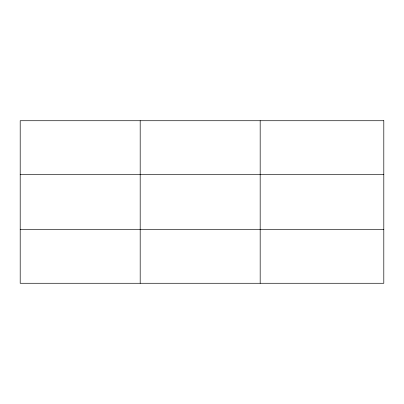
<?xml version="1.0" encoding="UTF-8"?>
<svg xmlns="http://www.w3.org/2000/svg" width="404" height="404" viewBox="0 0 404 404"><rect width="100%" height="100%" fill="white"/><g stroke="black" fill="none" stroke-linecap="round" stroke-linejoin="round"><path stroke-width="0.61" d="M140.188 283.275L140.188 120.725M260.176 283.275L260.176 120.725M20.2 174.366L383.8 174.366M20.2 229.634L383.8 229.634M383.8 120.725L383.8 283.275L20.2 283.275L20.2 120.725L383.8 120.725"/></g></svg>
